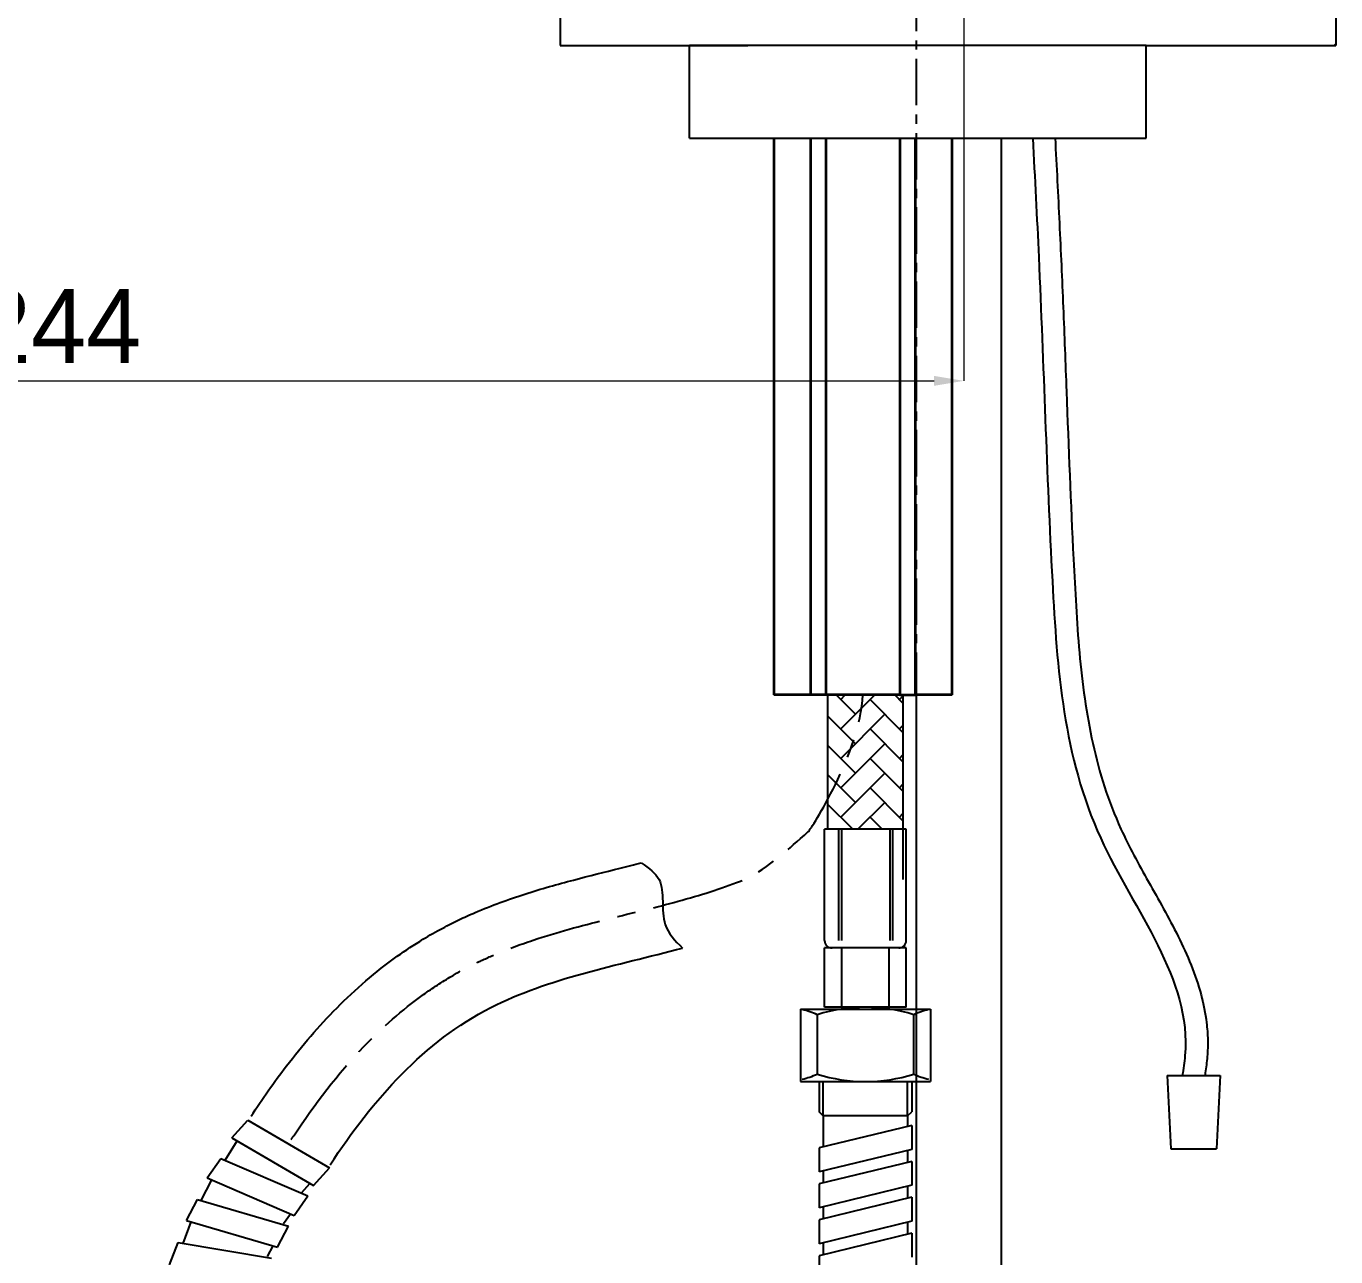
# Model space of a CAD drawing. Extents: x 1350 to 2592, y -2 to 907.
# Drawn here: x 1989.3 to 2165.8, y 277.2 to 443 of the extents above; entities that cross this region are included whole.
import ezdxf

# ---------------------------------------------------------------- set-up
doc = ezdxf.new("R2010")
doc.units = 0
doc.header["$LTSCALE"] = 10
doc.header["$MEASUREMENT"] = 0
doc.header["$PDMODE"] = 3
doc.header["$PDSIZE"] = -10
doc.linetypes.add('CENTER', pattern=[2, 1.25, -0.25, 0.25, -0.25])
doc.layers.get('0').update_dxf_attribs({"linetype": 'CONTINUOUS'})
doc.layers.get('DEFPOINTS').update_dxf_attribs({"linetype": 'CONTINUOUS'})
doc.layers.add('DWG', color=7, linetype='CONTINUOUS')
doc.layers.add('중심선', color=1, linetype='CENTER', lineweight=25)
doc.styles.add('Daelim Dimension', font='')
doc.styles.get('Daelim Dimension').set_extended_font_data('나눔고딕')
doc.dimstyles.new('DEFAULT', dxfattribs={"dimscale": 2, "dimtxt": 2, "dimasz": 2, "dimexe": 0, "dimexo": 2, "dimgap": 1, "dimtad": 1, "dimdec": 0, "dimzin": 9, "dimdsep": 46, "dimtxsty": 'Daelim Dimension', "dimcen": 0.5, "dimclrd": 5, "dimclre": 5, "dimclrt": 256, "dimadec": 1, "dimazin": 0, "dimtfac": 1, "dimtdec": 0, "dimtix": 1, "dimtmove": 0, "dimatfit": 3, "dimfxl": 1, "dimtolj": 1, "dimtzin": 1, "dimlwd": 9, "dimlwe": 9, "dimarcsym": 0})

# ---------------------------------------------------------------- blocks, each defined once
blk = doc.blocks.new('*D12')
at = {"color": 5, "lineweight": 9, "ltscale": 0.5, "transparency": 16777216}
for p, q in [((1871.62, 754.07), (1871.62, 395.21)), ((2115.68, 502.99), (2115.68, 395.21)), ((1875.62, 395.21), (2111.68, 395.21))]:
    blk.add_line(p, q, dxfattribs=at)
at = {"color": 5, "ltscale": 0.5, "transparency": 16777216}
for points in [[(1875.62, 395.87), (1875.62, 394.54), (1871.62, 395.21)], [(2111.68, 395.87), (2111.68, 394.54), (2115.68, 395.21)]]:
    blk.add_solid(points, dxfattribs=at)
at = {"layer": 'DEFPOINTS', "color": 0, "ltscale": 0.5, "transparency": 16777216}
for p in [(1871.62, 758.07), (2115.68, 506.99), (2115.68, 395.21)]:
    blk.add_point(p, dxfattribs=at)
at = {"color": 7, "ltscale": 0.5, "transparency": 16777216, "insert": (1993.65, 402.6), "char_height": 10, "attachment_point": 5, "style": 'Daelim Dimension'}
blk.add_mtext('\\A1;244', dxfattribs=at)

msp = doc.modelspace()

# ---------------------------------------------------------------- hatches: boundary and pattern name
h = msp.add_hatch()
h.set_pattern_fill('AR-HBONE', color=256, scale=0.7, style=0)
h.set_pattern_definition([(45, (578.517, -87.285), (3e-16, 3.959798), [8.4, -2.8]), (135, (580.4968, -85.305), (3e-16, 3.959798), [8.4, -2.8])])
h.paths.add_polyline_path([(2107.48, 352.88), (2097.36, 352.88), (2097.36, 334.79), (2107.48, 334.79)])

# ---------------------------------------------------------------- linework, layer by layer
at = {"color": 1, "linetype": 'CENTER', "ltscale": 0.5}
msp.add_line((2109.28, 468.59), (2109.28, 347.88), dxfattribs=at)
at = {"ltscale": 0.5}
for p, q in [((2165.82, 445.39), (2165.82, 440.39)), ((2140.25, 440.39), (2078.72, 440.39)), ((2093.65, 310.54), (2111.19, 310.54)), ((2093.65, 300.79), (2111.19, 300.79)), ((2143.1, 301.61), (2150.24, 301.61)), ((2143.1, 301.61), (2143.59, 291.73)), ((2150.24, 301.61), (2149.75, 291.73)), ((2143.59, 291.73), (2149.75, 291.73))]:
    msp.add_line(p, q, dxfattribs=at)
at = {"color": 7, "lineweight": 35}
for p, q in [((2090.09, 427.89), (2090.09, 352.88)), ((2095.04, 352.88), (2095.04, 427.89)), ((2097.14, 352.88), (2097.14, 427.89)), ((2107.04, 427.89), (2107.04, 352.88)), ((2109.14, 427.89), (2109.14, 352.88)), ((2114.09, 352.88), (2114.09, 427.89))]:
    msp.add_line(p, q, dxfattribs=at)
at = {"color": 7, "lineweight": 35, "ltscale": 0.123772}
for p, q in [((2095.04, 352.88), (2090.09, 352.88)), ((2114.09, 352.88), (2109.14, 352.88))]:
    msp.add_line(p, q, dxfattribs=at)
at = {"color": 7, "lineweight": 35, "ltscale": 0.052499}
for p, q in [((2097.14, 352.88), (2095.04, 352.88)), ((2107.04, 352.88), (2109.14, 352.88))]:
    msp.add_line(p, q, dxfattribs=at)
at = {"color": 7, "lineweight": 35, "ltscale": 0.247543}
msp.add_line((2107.04, 352.88), (2097.14, 352.88), dxfattribs=at)
for p, q in [((2097.36, 334.79), (2097.36, 352.88)), ((2107.48, 352.88), (2107.48, 352.73)), ((2107.48, 352.73), (2107.48, 351.77)), ((2107.48, 351.77), (2107.48, 348.77)), ((2107.48, 348.77), (2107.48, 347.81)), ((2107.48, 347.81), (2107.48, 334.79)), ((2107.48, 344.81), (2107.48, 343.85)), ((2096.92, 319.79), (2096.92, 334.79)), ((2107.92, 334.79), (2096.92, 334.79)), ((2098.85, 319.79), (2098.85, 334.79)), ((2099.22, 319.79), (2099.22, 334.79)), ((2105.76, 319.79), (2105.76, 334.79)), ((2106.13, 319.79), (2106.13, 334.79)), ((2107.48, 334.79), (2107.48, 328.01)), ((2107.92, 319.79), (2107.92, 334.79)), ((2096.92, 310.79), (2096.92, 318.79)), ((2107.92, 318.79), (2096.92, 318.79)), ((2099.24, 310.79), (2099.24, 318.79)), ((2105.6, 310.79), (2105.6, 318.79)), ((2107.92, 310.79), (2107.92, 318.79)), ((2107.92, 310.79), (2096.92, 310.79)), ((2093.65, 310.54), (2093.65, 300.79)), ((2095.92, 309.79), (2095.92, 301.79)), ((2108.92, 309.79), (2108.92, 301.79)), ((2111.19, 310.54), (2111.19, 300.79)), ((2093.65, 300.79), (2111.19, 300.79)), ((2096.17, 300.79), (2096.17, 296.73)), ((2108.67, 300.79), (2108.67, 296.73)), ((2096.73, 296.17), (2096.17, 296.73)), ((2108.11, 296.17), (2108.67, 296.73)), ((2017.01, 293.21), (2019.15, 295.59)), ((2019.15, 295.59), (2030.16, 289.14)), ((2108.67, 294.87), (2096.17, 291.84)), ((2096.73, 296.17), (2096.73, 291.97)), ((2108.11, 296.17), (2096.73, 296.17)), ((2108.11, 296.17), (2108.11, 294.74)), ((2108.67, 294.87), (2108.67, 291.65)), ((2017.01, 293.21), (2028.02, 286.76)), ((2016.11, 290.19), (2017.75, 292.82)), ((2096.17, 291.84), (2096.17, 288.61)), ((2108.67, 291.65), (2096.17, 288.61)), ((2108.11, 291.51), (2108.11, 289.9)), ((2013.71, 287.81), (2015.55, 290.43)), ((2015.55, 290.43), (2027.27, 285.37)), ((2108.67, 290.03), (2096.17, 287)), ((2108.67, 290.03), (2108.67, 286.81)), ((2013.71, 287.81), (2025.43, 282.75)), ((2028.02, 286.76), (2030.16, 289.14)), ((2096.73, 288.75), (2096.73, 287.13)), ((2012.86, 284.76), (2014.34, 287.54)), ((2012.91, 284.86), (2014.34, 287.54)), ((2026.45, 285.86), (2027.52, 287.05)), ((2096.17, 287), (2096.17, 283.77)), ((2108.67, 286.81), (2096.17, 283.77)), ((2108.11, 286.67), (2108.11, 285.06)), ((2010.9, 282.07), (2012.4, 284.89)), ((2012.4, 284.89), (2024.65, 281.3)), ((2025.43, 282.75), (2027.27, 285.37)), ((2108.67, 285.19), (2096.17, 282.16)), ((2108.67, 285.19), (2108.67, 281.97)), ((2023.98, 281.67), (2024.9, 282.98)), ((2096.73, 283.91), (2096.73, 282.29)), ((2010.44, 278.98), (2011.55, 281.88)), ((2010.9, 282.07), (2023.15, 278.47)), ((2023.15, 278.47), (2024.65, 281.3)), ((2096.17, 282.16), (2096.17, 278.93)), ((2108.67, 281.97), (2096.17, 278.93)), ((2108.11, 281.83), (2108.11, 280.22)), ((2008.63, 276.1), (2009.77, 279.09)), ((2009.77, 279.09), (2022.37, 277.01)), ((2108.67, 280.35), (2096.17, 277.32)), ((2096.73, 279.07), (2096.73, 277.45)), ((2108.67, 280.35), (2108.67, 277.13)), ((2021.84, 277.22), (2022.59, 278.64)), ((2096.17, 277.32), (2096.17, 274.09))]:
    msp.add_line(p, q)
at = {"color": 3}
for p, q in [((2096.73, 296.17), (2096.73, 300.79)), ((2108.11, 296.17), (2108.11, 300.79))]:
    msp.add_line(p, q, dxfattribs=at)
for centre, radius, start, end in [((2097.92, 319.79), 1, 180, 270), ((2106.92, 319.79), 1, 270, 0), ((2102.42, 289.17), 21.63, 72.5082, 107.4918), ((2090.84, 298.25), 12.61, 66.2483, 75.936), ((2114, 298.25), 12.61, 104.064, 113.7517), ((2090.84, 313.33), 12.61, 284.064, 293.7517), ((2102.42, 322.42), 21.63, 252.5081, 287.4919), ((2114, 313.33), 12.61, 246.2483, 255.936)]:
    msp.add_arc(centre, radius, start, end)
at = {"ltscale": 0.5}
for points, knots in [([(2124.97, 427.89), (2125.26, 422.55), (2126.29, 402.65), (2127.17, 371.11), (2129.87, 334.02), (2147.08, 313.8), (2145.27, 302.5), (2145.13, 301.61)], [2.461985, 2.461985, 2.461985, 2.461985, 18.503757, 62.213873, 97.448387, 128.889519, 131.555926, 131.555926, 131.555926, 131.555926]), ([(2127.98, 427.89), (2128.18, 424.08), (2128.38, 420.26), (2128.75, 412.67), (2128.92, 408.89), (2129.23, 401.34), (2129.37, 397.57), (2129.8, 386.26), (2130.09, 378.73), (2130.57, 369.07), (2130.68, 366.95), (2130.93, 362.75), (2131.08, 360.65), (2131.64, 354.43), (2132.19, 350.35), (2133.94, 342.41), (2135.15, 338.55), (2137.93, 332.47), (2139.22, 330.11), (2141.92, 325.31), (2143.32, 322.87), (2145.82, 317.82), (2146.93, 315.21), (2147.99, 311.25), (2148.24, 310.01), (2148.49, 307.96), (2148.55, 307.18), (2148.58, 305.65), (2148.56, 304.91), (2148.46, 303.78), (2148.42, 303.4), (2148.33, 302.66), (2148.28, 302.3), (2148.2, 301.84), (2148.19, 301.73), (2148.17, 301.61)], [2.620661, 2.620661, 2.620661, 2.620661, 14.064307, 14.064307, 25.39521, 25.39521, 36.726113, 36.726113, 59.387919, 59.387919, 65.734166, 65.734166, 72.080413, 72.080413, 84.772906, 84.772906, 97.465399, 97.465399, 105.364, 105.364, 113.262601, 113.262601, 121.161202, 121.161202, 124.64214, 124.64214, 126.771933, 126.771933, 128.729691, 128.729691, 129.743777, 129.743777, 130.757863, 130.757863, 131.084173, 131.084173, 131.084173, 131.084173])]:
    msp.add_open_spline(points, degree=3, knots=knots, dxfattribs=at)
at = {"color": 1, "linetype": 'CENTER'}
msp.add_open_spline([(2025, 292.96), (2025.12, 293.14), (2025.24, 293.31), (2028.19, 297.76), (2031.29, 301.83), (2037.27, 308.06), (2039.93, 310.42), (2044.07, 313.39), (2045.35, 314.22), (2047.53, 315.51), (2048.42, 315.99), (2050.23, 316.9), (2051.14, 317.33), (2053.9, 318.53), (2055.77, 319.22), (2060.86, 320.92), (2064.11, 321.78), (2070.48, 323.39), (2073.62, 324.13), (2079.6, 325.74), (2082.44, 326.6), (2087.1, 328.39), (2089, 329.27), (2095.12, 334.84), (2101.62, 344.91), (2102.09, 352.88)], degree=3, knots=[22.352411, 22.352411, 22.352411, 22.352411, 22.942572, 22.942572, 37.10241, 37.10241, 46.904646, 46.904646, 51.03864, 51.03864, 53.744952, 53.744952, 56.451264, 56.451264, 61.863888, 61.863888, 71.165375, 71.165375, 80.466862, 80.466862, 89.768349, 89.768349, 97.059083, 97.059083, 97.576939, 97.576939, 97.576939, 97.576939], dxfattribs=at)
for points, knots in [([(2019.6, 296.12), (2021.11, 298.42), (2022.69, 300.69), (2026.47, 305.61), (2028.72, 308.24), (2033.66, 313.22), (2036.36, 315.56), (2040.43, 318.47), (2041.59, 319.23), (2043.64, 320.48), (2044.53, 320.99), (2046.15, 321.85), (2046.89, 322.22), (2048.34, 322.92), (2049.07, 323.25), (2052.06, 324.53), (2054.3, 325.34), (2058.73, 326.77), (2060.92, 327.38), (2065.21, 328.52), (2067.31, 329.03), (2070.31, 329.78), (2071.26, 330.01), (2072.19, 330.25)], [22.06908, 22.06908, 22.06908, 22.06908, 29.291262, 29.291262, 38.153958, 38.153958, 47.016655, 47.016655, 50.363196, 50.363196, 52.795725, 52.795725, 54.724992, 54.724992, 56.654258, 56.654258, 62.626725, 62.626725, 68.599192, 68.599192, 74.647025, 74.647025, 77.520975, 77.520975, 77.520975, 77.520975]), ([(2072.19, 330.25), (2073.25, 329.55), (2075.78, 327.69), (2074.41, 322.25), (2076.72, 319.77), (2077.77, 318.78)], [1.628678, 1.628678, 1.628678, 1.628678, 4.919017, 11.019286, 14.943054, 14.943054, 14.943054, 14.943054]), ([(2030.25, 289.56), (2036.12, 298.49), (2048.71, 312.67), (2068.9, 316.43), (2077.77, 318.78)], [22.391961, 22.391961, 22.391961, 22.391961, 53.506965, 80.016397, 80.016397, 80.016397, 80.016397])]:
    msp.add_open_spline(points, degree=3, knots=knots)
at = {"layer": 'DWG'}
for p, q in [((2120.78, 228.35), (2120.78, 427.89)), ((2109.28, 352.88), (2109.28, 342.66)), ((2109.28, 346.62), (2109.28, 346.01)), ((2109.28, 342.66), (2109.28, 342.05)), ((2109.28, 342.05), (2109.28, 338.7)), ((2109.28, 338.7), (2109.28, 338.09)), ((2109.28, 338.09), (2109.28, 228.35)), ((2109.28, 334.13), (2109.28, 330.17))]:
    msp.add_line(p, q, dxfattribs=at)
at = {"layer": '중심선', "color": 0, "linetype": 'Continuous'}
for p, q in [((2061.26, 445.39), (2061.26, 440.39)), ((2061.26, 440.39), (2086.55, 440.39)), ((2078.72, 427.89), (2078.72, 440.39)), ((2140.25, 440.39), (2165.82, 440.39)), ((2140.25, 427.89), (2140.25, 440.39)), ((2165.61, 440.39), (2165.82, 440.6)), ((2078.72, 427.89), (2094.92, 427.89)), ((2094.92, 427.89), (2140.25, 427.89))]:
    msp.add_line(p, q, dxfattribs=at)

# ---------------------------------------------------------------- dimensions: what is measured, and where the dimension line sits
at = {"color": 5, "ltscale": 0.5}
dim = msp.add_linear_dim(base=(2115.68, 395.21), p1=(1871.62, 758.07), p2=(2115.68, 506.99), dimstyle='DEFAULT', override={"dimtxt": 5, "dimclrt": 7}, dxfattribs=at)
dim.commit()
dim.dimension.update_dxf_attribs({"geometry": '*D12', "text_midpoint": (1993.65, 402.6)})

doc.saveas('drawing.dxf')
